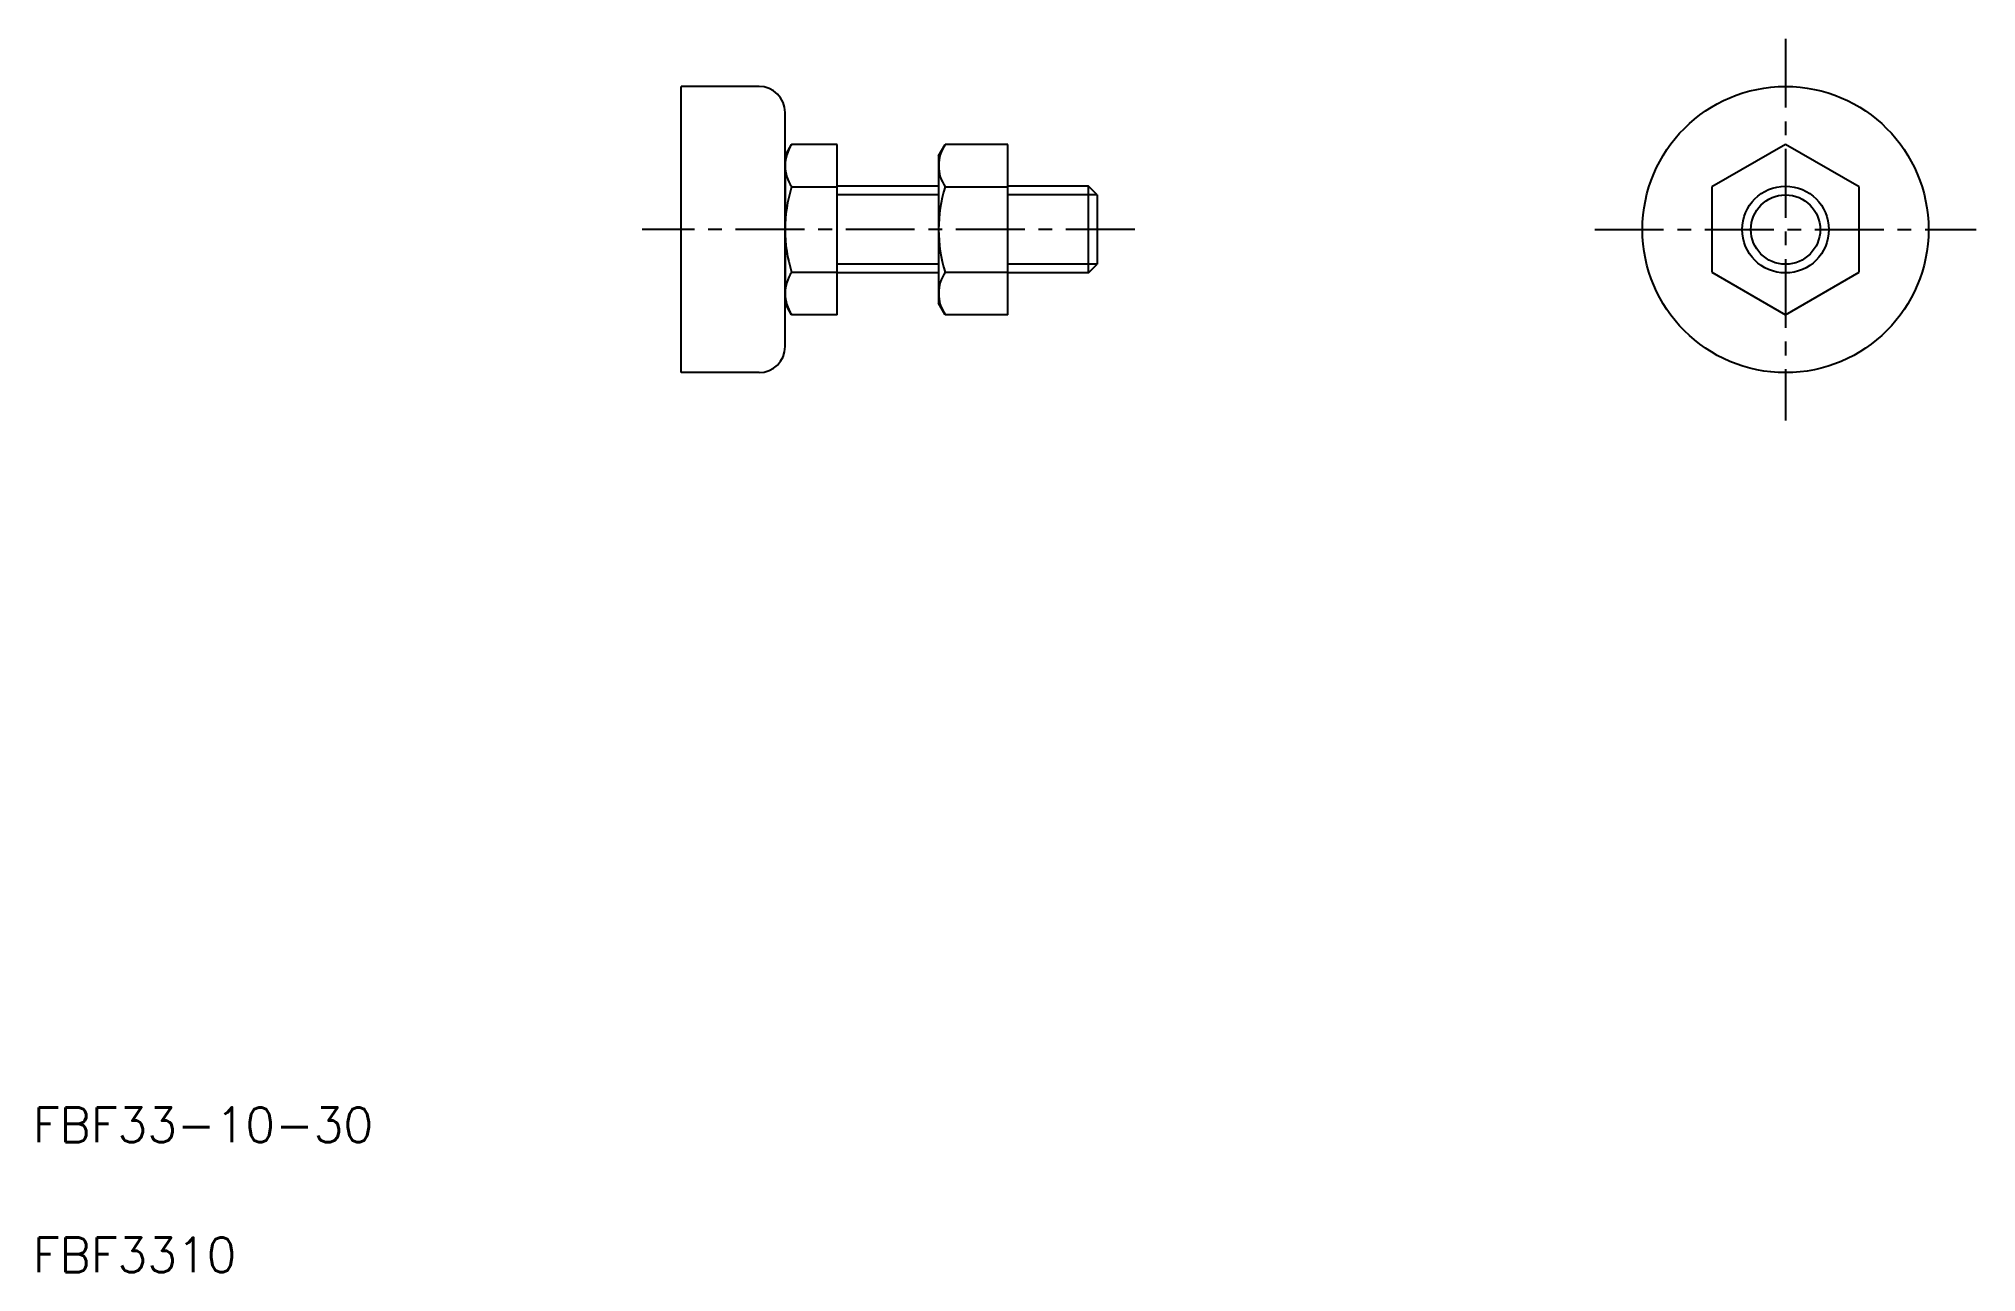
# Model space of a CAD drawing. Extents: x 11 to 234, y 10 to 152.
import ezdxf

# ---------------------------------------------------------------- set-up
doc = ezdxf.new("R2010")
doc.units = 0
doc.header["$LTSCALE"] = 0.25
doc.linetypes.add('CENTER', pattern=[50.8, 31.75, -6.35, 6.35, -6.35])
doc.layers.get('0').update_dxf_attribs({"linetype": 'CONTINUOUS'})
doc.layers.add('CENTER', color=1, linetype='CENTER')
doc.styles.get("Standard").update_dxf_attribs({"font": 'txt', "bigfont": 'BIGFONT'})

msp = doc.modelspace()

# ---------------------------------------------------------------- linework, layer by layer
for p, q in [((84.77, 113.72), (84.77, 146.72)), ((93.77, 146.72), (84.77, 146.72)), ((96.77, 116.72), (96.77, 143.72)), ((96.77, 138.72), (97.53, 140.03)), ((96.77, 138.72), (96.77, 121.72)), ((102.77, 140.03), (97.53, 140.03)), ((102.77, 120.4), (102.77, 140.03)), ((114.48, 138.72), (115.24, 140.03)), ((114.48, 138.72), (114.48, 121.72)), ((122.48, 140.03), (115.24, 140.03)), ((122.48, 120.4), (122.48, 140.03)), ((212.17, 140.03), (203.67, 135.13)), ((220.67, 135.13), (212.17, 140.03)), ((97.53, 135.13), (102.77, 135.13)), ((114.48, 135.22), (102.77, 135.22)), ((115.24, 135.13), (122.48, 135.13)), ((131.77, 135.22), (122.48, 135.22)), ((131.77, 125.22), (131.77, 135.22)), ((132.77, 134.22), (131.77, 135.22)), ((132.77, 134.22), (132.77, 126.22)), ((203.67, 135.13), (203.67, 125.31)), ((220.67, 125.31), (220.67, 135.13)), ((97.53, 125.31), (102.77, 125.31)), ((114.48, 125.22), (102.77, 125.22)), ((115.24, 125.31), (122.48, 125.31)), ((131.77, 125.22), (122.48, 125.22)), ((131.77, 125.22), (132.77, 126.22)), ((203.67, 125.31), (212.17, 120.4)), ((212.17, 120.4), (220.67, 125.31)), ((97.53, 120.4), (96.77, 121.72)), ((115.24, 120.4), (114.48, 121.72)), ((102.77, 120.4), (97.53, 120.4)), ((122.48, 120.4), (115.24, 120.4)), ((93.77, 113.72), (84.77, 113.72))]:
    msp.add_line(p, q)
at = {"color": 3, "linetype": 'CONTINUOUS'}
for p, q in [((114.48, 134.22), (102.77, 134.22)), ((132.77, 134.22), (122.48, 134.22)), ((114.48, 126.22), (102.77, 126.22)), ((132.77, 126.22), (122.48, 126.22))]:
    msp.add_line(p, q, dxfattribs=at)
for radius in [16.5, 5]:
    msp.add_circle((212.17, 130.22), radius)
msp.add_circle((212.17, 130.22), 4, dxfattribs=at)
for centre, radius, start, end in [((93.77, 143.72), 3, 0, 90), ((101.12, 137.58), 4.34, 145.616, 214.384), ((118.83, 137.58), 4.34, 145.616, 214.384), ((113.01, 130.22), 16.24, 162.412, 197.588), ((130.72, 130.22), 16.24, 162.412, 197.588), ((101.12, 122.86), 4.34, 145.616, 214.384), ((118.83, 122.86), 4.34, 145.616, 214.384), ((93.77, 116.72), 3, 270, 0)]:
    msp.add_arc(centre, radius, start, end)
at = {"layer": 'CENTER', "color": 1, "linetype": 'CENTER'}
for p, q in [((212.17, 152.22), (212.17, 108.22)), ((137.11, 130.22), (80.27, 130.22)), ((190.17, 130.22), (234.17, 130.22))]:
    msp.add_line(p, q, dxfattribs=at)

# ---------------------------------------------------------------- texts
for s, p in [('FBF33-10-30', (10, 25)), ('FBF3310', (10, 10))]:
    msp.add_text(s, height=4).set_placement(p)

doc.saveas('drawing.dxf')
